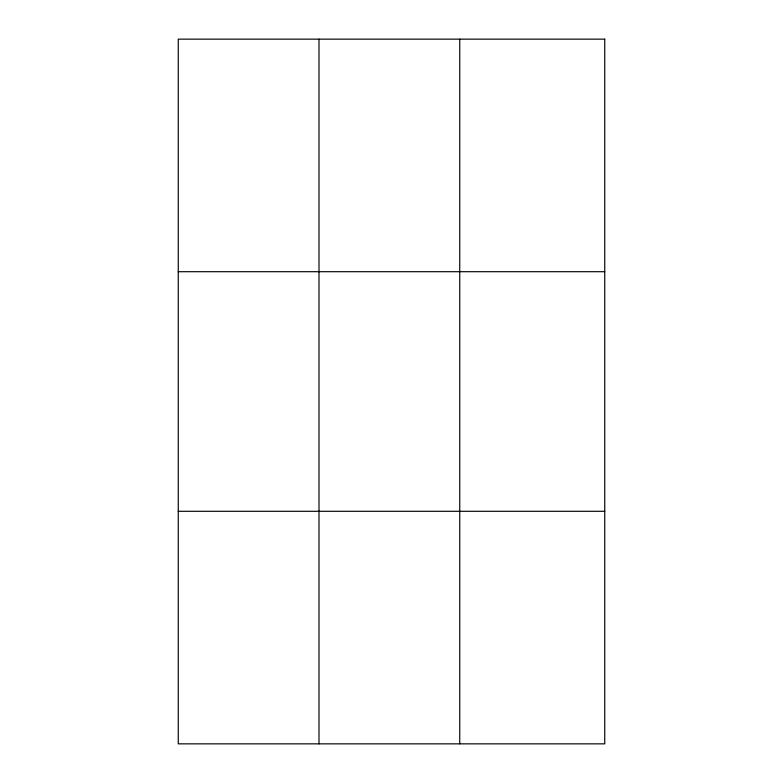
<?xml version="1.0" encoding="UTF-8"?>
<svg xmlns="http://www.w3.org/2000/svg" width="783" height="783" viewBox="0 0 783 783"><rect width="100%" height="100%" fill="white"/><g stroke="black" fill="none" stroke-linecap="round" stroke-linejoin="round"><path stroke-width="1.17" d="M318.994 743.85L318.994 39.15M459.738 743.85L459.738 39.15M178.26 271.701L604.74 271.701M178.26 511.299L604.74 511.299M604.74 39.15L604.74 743.85L178.26 743.85L178.26 39.15L604.74 39.15"/></g></svg>
